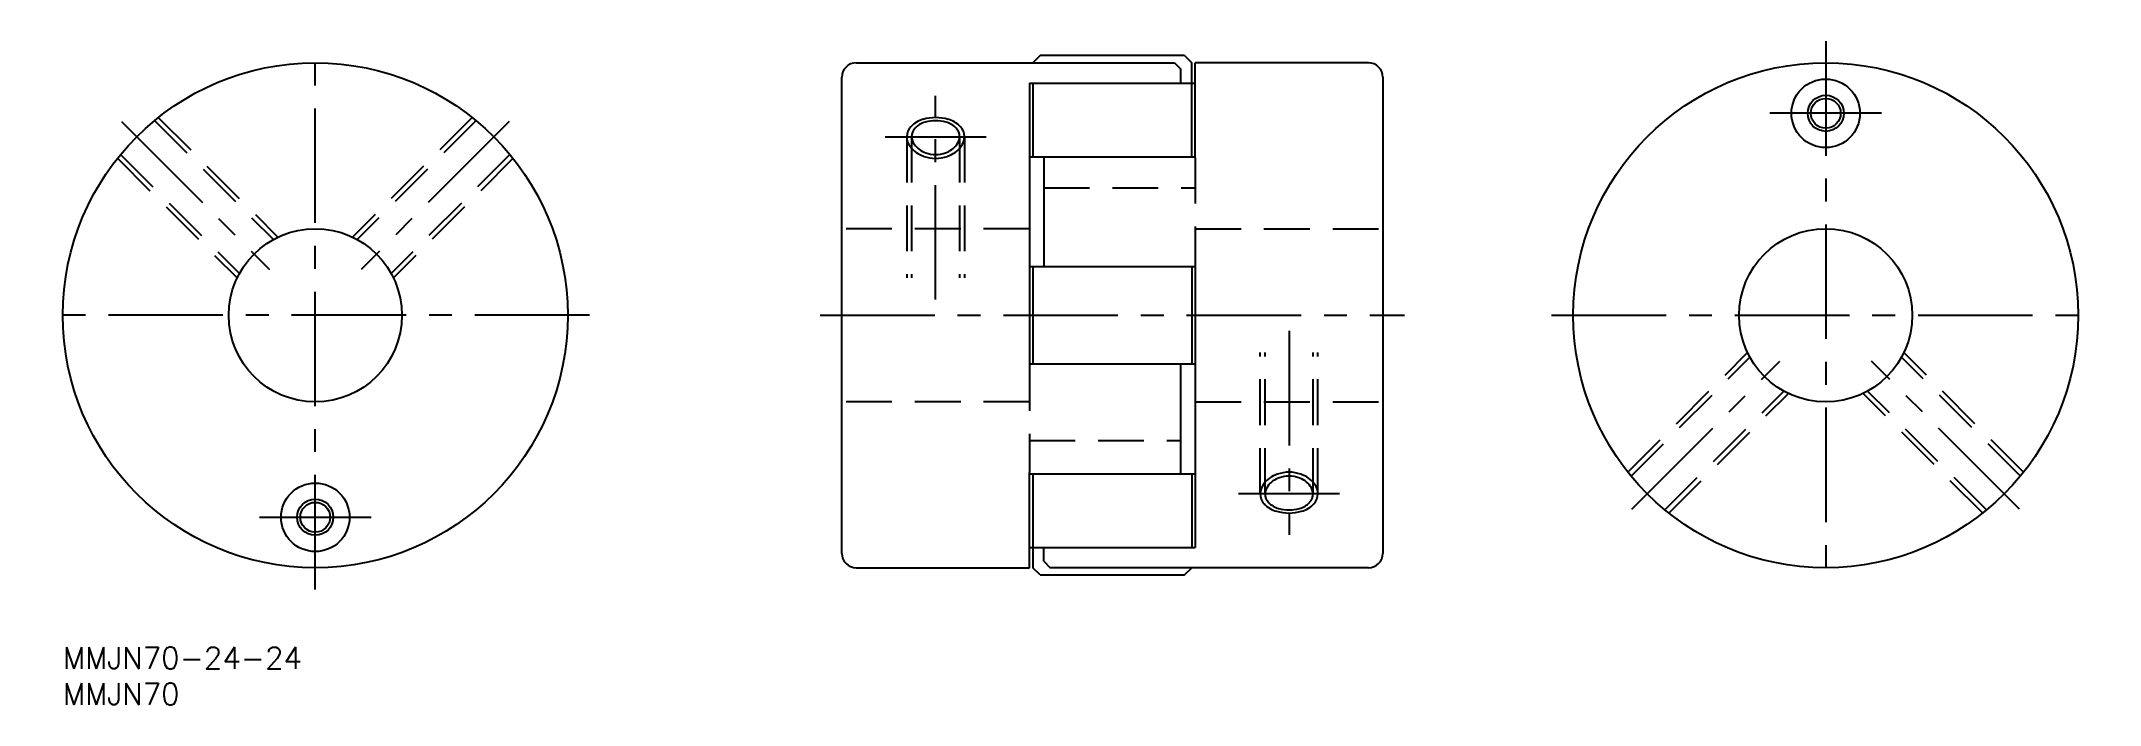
# Model space of a CAD drawing. Extents: x -3 to 282, y -8 to 84.
import ezdxf

# ---------------------------------------------------------------- set-up
doc = ezdxf.new("R2010")
doc.units = 0
doc.header["$LTSCALE"] = 0.5
doc.linetypes.add('CENTER', pattern=[50.8, 31.75, -6.35, 6.35, -6.35])
doc.linetypes.add('DASHED', pattern=[19.05, 12.7, -6.35])
for name, color, linetype in [('MSM_CENTER', 1, 'CENTER'), ('MSM_CONTINUOUS', 7, 'CONTINUOUS'), ('MSM_DASHED', 4, 'DASHED'), ('MSM_NARROW', 5, 'CONTINUOUS'), ('MSM_PART_NUMBER', 7, 'CONTINUOUS')]:
    doc.layers.add(name, color=color, linetype=linetype)
doc.styles.get("Standard").update_dxf_attribs({"font": 'txt.shx', "height": 3, "bigfont": 'bigfont.shx'})

# ---------------------------------------------------------------- blocks, each defined once
blk = doc.blocks.new('*U2')
at = {"layer": 'MSM_PART_NUMBER'}
blk.add_text('MMJN70-24-24', height=3, dxfattribs=at).set_placement((0, -3))
blk = doc.blocks.new('*U3')
at = {"layer": 'MSM_PART_NUMBER'}
blk.add_text('MMJN70', height=3, dxfattribs=at).set_placement((0, -8))

msp = doc.modelspace()

# ---------------------------------------------------------------- linework, layer by layer
at = {"layer": 'MSM_CENTER'}
for p, q in [((35, 8), (35, 84)), ((244.4, 84), (244.4, 8)), ((121, 48.17), (121, 76.42)), ((8.13, 72.87), (28.64, 52.36)), ((61.87, 72.87), (41.36, 52.36)), ((252.15, 74), (236.65, 74)), ((114, 70.75), (128, 70.75)), ((73, 46), (-3, 46)), ((105, 46), (186, 46)), ((206.4, 46), (282.4, 46)), ((170, 43.83), (170, 15.58)), ((217.53, 19.13), (238.04, 39.64)), ((271.27, 19.13), (250.76, 39.64)), ((177, 21.25), (163, 21.25)), ((27.25, 18), (42.75, 18))]:
    msp.add_line(p, q, dxfattribs=at)
at = {"layer": 'MSM_CONTINUOUS'}
for p, q in [((110, 81), (154.1, 81)), ((135.5, 82), (134.5, 81)), ((155.5, 82), (135.5, 82)), ((154.1, 81), (155, 80.1)), ((155, 78.2), (155, 80.1)), ((155.5, 82), (156.5, 81)), ((156.5, 67.98), (156.5, 81)), ((181, 81), (157, 81)), ((157, 67.83), (157, 81)), ((108, 13), (108, 79)), ((134, 78.2), (134, 39.1)), ((134, 78.2), (157, 78.2)), ((134.5, 78.2), (134.5, 67.98)), ((183, 79), (183, 13)), ((134, 67.98), (157, 67.98)), ((136, 67.98), (136, 52.75)), ((134, 52.75), (157, 52.75)), ((134.5, 52.75), (134.5, 39.25)), ((156.5, 52.6), (156.5, 39.25)), ((157, 52.6), (157, 13.8)), ((134, 39.25), (157, 39.25)), ((155, 24.02), (155, 39.25)), ((134, 11), (134, 24.21)), ((134, 24.02), (157, 24.02)), ((134.5, 24.02), (134.5, 11)), ((156.5, 24.02), (156.5, 13.8)), ((134, 13.8), (157, 13.8)), ((136, 11.9), (136, 13.8)), ((136, 11.9), (136.9, 11)), ((110, 11), (134, 11)), ((135.5, 10), (134.5, 11)), ((135.5, 10), (155.5, 10)), ((181, 11), (136.9, 11)), ((155.5, 10), (156.5, 11))]:
    msp.add_line(p, q, dxfattribs=at)
for centre, radius in [((35, 46), 35), ((244.4, 46), 35), ((244.4, 74), 4.75), ((244.4, 74), 2.07), ((35, 46), 12), ((244.4, 46), 12), ((35, 18), 4.75), ((35, 18), 2.07)]:
    msp.add_circle(centre, radius, dxfattribs=at)
for centre, radius, start, end in [((110, 79), 2, 90, 180), ((181, 79), 2, 0, 90), ((119.33, 70.77), 1.65, 135.533, 180.7599), ((120.27, 70), 2.87, 104.4282, 137.8438), ((121.08, 67.28), 5.7, 90.841, 105.4917), ((120.92, 67.28), 5.7, 74.5083, 89.159), ((121.73, 70), 2.87, 42.1562, 75.5718), ((122.67, 70.77), 1.65, 359.2401, 44.467), ((119.52, 70.79), 1.84, 181.3339, 217.4554), ((120.56, 71.46), 3.07, 215.5972, 252.7728), ((120.98, 72.17), 3.88, 249.8922, 270.2855), ((121.02, 72.17), 3.88, 269.7145, 290.1078), ((121.44, 71.46), 3.07, 287.2272, 324.4028), ((122.48, 70.79), 1.84, 322.5446, 358.6661), ((169.56, 20.54), 3.07, 107.2272, 144.4028), ((169.98, 19.83), 3.88, 89.7145, 110.1078), ((170.02, 19.83), 3.88, 69.8922, 90.2855), ((170.44, 20.54), 3.07, 35.5972, 72.7728), ((168.52, 21.21), 1.84, 142.5446, 178.6661), ((168.33, 21.23), 1.65, 179.2401, 224.467), ((169.27, 22), 2.87, 222.1562, 255.5718), ((170.73, 22), 2.87, 284.4282, 317.8438), ((171.67, 21.23), 1.65, 315.533, 0.7599), ((171.48, 21.21), 1.84, 1.3339, 37.4554), ((170.08, 24.72), 5.7, 254.5083, 269.159), ((169.92, 24.72), 5.7, 270.841, 285.4917), ((110, 13), 2, 180, 270), ((181, 13), 2, 270, 0)]:
    msp.add_arc(centre, radius, start, end, dxfattribs=at)
at = {"layer": 'MSM_DASHED'}
for p, q in [((12.71, 72.99), (29.2, 56.5)), ((13.24, 73.42), (29.83, 56.83)), ((56.76, 73.42), (40.17, 56.83)), ((57.29, 72.99), (40.8, 56.5)), ((117, 70.75), (117, 51.17)), ((117.68, 70.75), (117.68, 51.17)), ((124.32, 70.75), (124.32, 51.17)), ((125, 70.75), (125, 51.17)), ((7.58, 67.76), (24.17, 51.17)), ((8.01, 68.29), (24.5, 51.8)), ((61.99, 68.29), (45.5, 51.8)), ((62.42, 67.76), (45.83, 51.17)), ((157, 67.83), (157, 52.6)), ((136, 63.65), (157, 63.65)), ((134, 58), (108, 58)), ((157, 58), (183, 58)), ((166, 21.25), (166, 40.83)), ((166.68, 21.25), (166.68, 40.83)), ((173.32, 21.25), (173.32, 40.83)), ((174, 21.25), (174, 40.83)), ((216.98, 24.24), (233.57, 40.83)), ((217.41, 23.71), (233.9, 40.2)), ((271.39, 23.71), (254.9, 40.2)), ((271.82, 24.24), (255.23, 40.83)), ((134, 39.1), (134, 24.21)), ((222.11, 19.01), (238.6, 35.5)), ((222.64, 18.58), (239.23, 35.17)), ((266.16, 18.58), (249.57, 35.17)), ((266.69, 19.01), (250.2, 35.5)), ((134, 34), (108, 34)), ((157, 34), (183, 34)), ((134, 28.65), (155, 28.65))]:
    msp.add_line(p, q, dxfattribs=at)
at = {"layer": 'MSM_NARROW'}
for centre in [(244.4, 74), (35, 18)]:
    msp.add_circle(centre, 2.5, dxfattribs=at)
for centre, radius, start, end in [((118.99, 70.75), 1.99, 135.5263, 179.9848), ((120.13, 69.83), 3.45, 104.4282, 137.8438), ((121.1, 66.55), 6.86, 90.841, 105.4917), ((120.9, 66.55), 6.86, 74.5083, 89.159), ((121.87, 69.83), 3.45, 42.1562, 75.5718), ((123.01, 70.75), 1.99, 0.0152, 44.4737), ((119.21, 70.77), 2.21, 180.5668, 217.4746), ((120.46, 71.58), 3.7, 215.5972, 252.7728), ((121.54, 71.58), 3.7, 287.2272, 324.4028), ((122.79, 70.77), 2.21, 322.5254, 359.4332), ((120.98, 72.43), 4.68, 249.8922, 270.2855), ((121.02, 72.43), 4.68, 269.7145, 290.1078), ((169.46, 20.42), 3.7, 107.2272, 144.4028), ((169.98, 19.57), 4.68, 89.7145, 110.1078), ((170.02, 19.57), 4.68, 69.8922, 90.2855), ((170.54, 20.42), 3.7, 35.5972, 72.7728), ((168.21, 21.23), 2.21, 142.5254, 179.4332), ((167.99, 21.25), 1.99, 180.0152, 224.4737), ((172.01, 21.25), 1.99, 315.5263, 359.9848), ((171.79, 21.23), 2.21, 0.5668, 37.4746), ((169.13, 22.17), 3.45, 222.1562, 255.5718), ((170.1, 25.45), 6.86, 254.5083, 269.159), ((169.9, 25.45), 6.86, 270.841, 285.4917), ((170.87, 22.17), 3.45, 284.4282, 317.8438)]:
    msp.add_arc(centre, radius, start, end, dxfattribs=at)

# ---------------------------------------------------------------- block references
at = {"layer": 'MSM_CONTINUOUS'}
for name in ['*U2', '*U3']:
    msp.add_blockref(name, (0, 0), dxfattribs=at)

doc.saveas('drawing.dxf')
